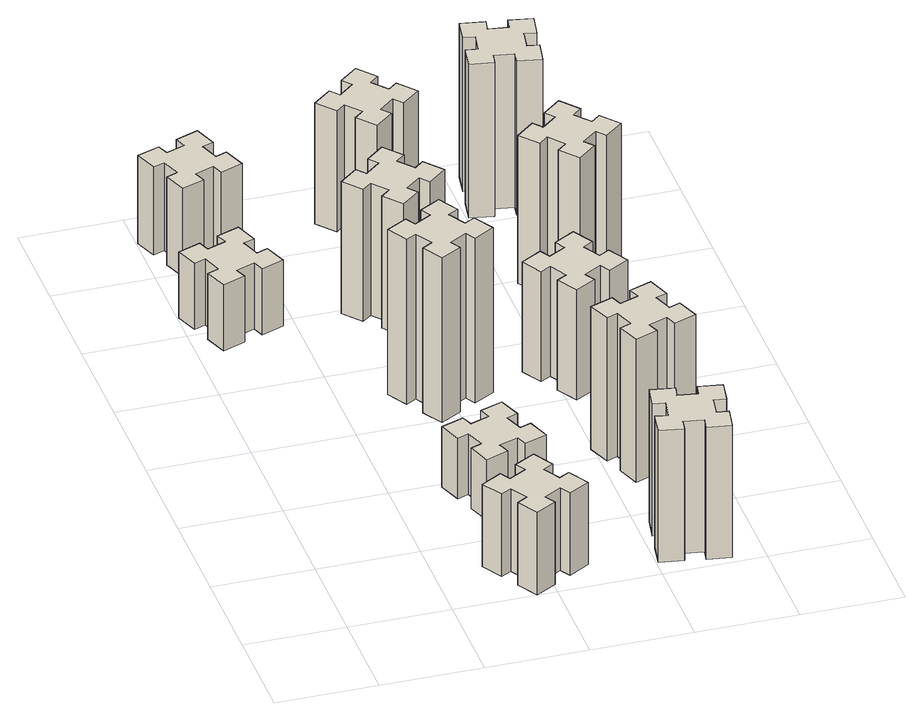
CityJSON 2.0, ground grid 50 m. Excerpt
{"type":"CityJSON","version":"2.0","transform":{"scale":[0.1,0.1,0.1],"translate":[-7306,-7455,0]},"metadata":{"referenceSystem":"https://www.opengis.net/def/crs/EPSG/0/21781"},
"CityObjects":{
"building1":{"type":"Building","attributes":{"class":"1000","function":"1000","usage":"1000","yearOfConstruction":2016,"roofType":"1000","measuredHeight":36,"storeysAboveGround":30,"storeysBelowGround":0},"geometry":[{"type":"Solid","lod":"1","boundaries":[[[[0,1,2,3,4,5,6,7,8,9,10,11,12,13,14,15,16,17,18,19]],[[17,16,20,21]],[[16,15,22,20]],[[15,14,23,22]],[[14,13,24,23]],[[13,12,25,24]],[[12,11,26,25]],[[11,10,27,26]],[[10,9,28,27]],[[9,8,29,28]],[[8,7,30,29]],[[7,6,31,30]],[[6,5,32,31]],[[5,4,33,32]],[[4,3,34,33]],[[3,2,35,34]],[[2,1,36,35]],[[1,0,37,36]],[[0,19,38,37]],[[19,18,39,38]],[[18,17,21,39]],[[24,25,26,27,28,29,30,31,32,33,34,35,36,37,38,39,21,20,22,23]]]]}]},
"building2":{"type":"Building","attributes":{"class":"1000","function":"1000","usage":"1000","yearOfConstruction":2016,"roofType":"1000","measuredHeight":45,"storeysAboveGround":30,"storeysBelowGround":0},"geometry":[{"type":"Solid","lod":"1","boundaries":[[[[40,41,42,43,44,45,46,47,48,49,50,51,52,53,54,55,56,57,58,59]],[[57,56,60,61]],[[56,55,62,60]],[[55,54,63,62]],[[54,53,64,63]],[[53,52,65,64]],[[52,51,66,65]],[[51,50,67,66]],[[50,49,68,67]],[[49,48,69,68]],[[48,47,70,69]],[[47,46,71,70]],[[46,45,72,71]],[[45,44,73,72]],[[44,43,74,73]],[[43,42,75,74]],[[42,41,76,75]],[[41,40,77,76]],[[40,59,78,77]],[[59,58,79,78]],[[58,57,61,79]],[[64,65,66,67,68,69,70,71,72,73,74,75,76,77,78,79,61,60,62,63]]]]}]},
"building3":{"type":"Building","attributes":{"class":"1000","function":"1000","usage":"1000","yearOfConstruction":2016,"roofType":"1000","measuredHeight":48,"storeysAboveGround":30,"storeysBelowGround":0},"geometry":[{"type":"Solid","lod":"1","boundaries":[[[[80,81,82,83,84,85,86,87,88,89,90,91,92,93,94,95,96,97,98,99]],[[97,96,100,101]],[[96,95,102,100]],[[95,94,103,102]],[[94,93,104,103]],[[93,92,105,104]],[[92,91,106,105]],[[91,90,107,106]],[[90,89,108,107]],[[89,88,109,108]],[[88,87,110,109]],[[87,86,111,110]],[[86,85,112,111]],[[85,84,113,112]],[[84,83,114,113]],[[83,82,115,114]],[[82,81,116,115]],[[81,80,117,116]],[[80,99,118,117]],[[99,98,119,118]],[[98,97,101,119]],[[104,105,106,107,108,109,110,111,112,113,114,115,116,117,118,119,101,100,102,103]]]]}]},
"building4":{"type":"Building","attributes":{"class":"1000","function":"1000","usage":"1000","yearOfConstruction":2016,"roofType":"1000","measuredHeight":33,"storeysAboveGround":30,"storeysBelowGround":0},"geometry":[{"type":"Solid","lod":"1","boundaries":[[[[120,121,122,123,124,125,126,127,128,129,130,131,132,133,134,135,136,137,138,139]],[[137,136,140,141]],[[136,135,142,140]],[[135,134,143,142]],[[134,133,144,143]],[[133,132,145,144]],[[132,131,146,145]],[[131,130,147,146]],[[130,129,148,147]],[[129,128,149,148]],[[128,127,150,149]],[[127,126,151,150]],[[126,125,152,151]],[[125,124,153,152]],[[124,123,154,153]],[[123,122,155,154]],[[122,121,156,155]],[[121,120,157,156]],[[120,139,158,157]],[[139,138,159,158]],[[138,137,141,159]],[[144,145,146,147,148,149,150,151,152,153,154,155,156,157,158,159,141,140,142,143]]]]}]},
"building5":{"type":"Building","attributes":{"class":"1000","function":"1000","usage":"1000","yearOfConstruction":2016,"roofType":"1000","measuredHeight":90,"storeysAboveGround":30,"storeysBelowGround":0},"geometry":[{"type":"Solid","lod":"1","boundaries":[[[[160,161,162,163,164,165,166,167,168,169,170,171,172,173,174,175,176,177,178,179]],[[177,176,180,181]],[[176,175,182,180]],[[175,174,183,182]],[[174,173,184,183]],[[173,172,185,184]],[[172,171,186,185]],[[171,170,187,186]],[[170,169,188,187]],[[169,168,189,188]],[[168,167,190,189]],[[167,166,191,190]],[[166,165,192,191]],[[165,164,193,192]],[[164,163,194,193]],[[163,162,195,194]],[[162,161,196,195]],[[161,160,197,196]],[[160,179,198,197]],[[179,178,199,198]],[[178,177,181,199]],[[184,185,186,187,188,189,190,191,192,193,194,195,196,197,198,199,181,180,182,183]]]]}]},
"building6":{"type":"Building","attributes":{"class":"1000","function":"1000","usage":"1000","yearOfConstruction":2016,"roofType":"1000","measuredHeight":72,"storeysAboveGround":30,"storeysBelowGround":0},"geometry":[{"type":"Solid","lod":"1","boundaries":[[[[200,201,202,203,204,205,206,207,208,209,210,211,212,213,214,215,216,217,218,219]],[[217,216,220,221]],[[216,215,222,220]],[[215,214,223,222]],[[214,213,224,223]],[[213,212,225,224]],[[212,211,226,225]],[[211,210,227,226]],[[210,209,228,227]],[[209,208,229,228]],[[208,207,230,229]],[[207,206,231,230]],[[206,205,232,231]],[[205,204,233,232]],[[204,203,234,233]],[[203,202,235,234]],[[202,201,236,235]],[[201,200,237,236]],[[200,219,238,237]],[[219,218,239,238]],[[218,217,221,239]],[[224,225,226,227,228,229,230,231,232,233,234,235,236,237,238,239,221,220,222,223]]]]}]},
"building7":{"type":"Building","attributes":{"class":"1000","function":"1000","usage":"1000","yearOfConstruction":2016,"roofType":"1000","measuredHeight":72,"storeysAboveGround":30,"storeysBelowGround":0},"geometry":[{"type":"Solid","lod":"1","boundaries":[[[[240,241,242,243,244,245,246,247,248,249,250,251,252,253,254,255,256,257,258,259]],[[257,256,260,261]],[[256,255,262,260]],[[255,254,263,262]],[[254,253,264,263]],[[253,252,265,264]],[[252,251,266,265]],[[251,250,267,266]],[[250,249,268,267]],[[249,248,269,268]],[[248,247,270,269]],[[247,246,271,270]],[[246,245,272,271]],[[245,244,273,272]],[[244,243,274,273]],[[243,242,275,274]],[[242,241,276,275]],[[241,240,277,276]],[[240,259,278,277]],[[259,258,279,278]],[[258,257,261,279]],[[264,265,266,267,268,269,270,271,272,273,274,275,276,277,278,279,261,260,262,263]]]]}]},
"building8":{"type":"Building","attributes":{"class":"1000","function":"1000","usage":"1000","yearOfConstruction":2016,"roofType":"1000","measuredHeight":78,"storeysAboveGround":30,"storeysBelowGround":0},"geometry":[{"type":"Solid","lod":"1","boundaries":[[[[280,281,282,283,284,285,286,287,288,289,290,291,292,293,294,295,296,297,298,299]],[[297,296,300,301]],[[296,295,302,300]],[[295,294,303,302]],[[294,293,304,303]],[[293,292,305,304]],[[292,291,306,305]],[[291,290,307,306]],[[290,289,308,307]],[[289,288,309,308]],[[288,287,310,309]],[[287,286,311,310]],[[286,285,312,311]],[[285,284,313,312]],[[284,283,314,313]],[[283,282,315,314]],[[282,281,316,315]],[[281,280,317,316]],[[280,299,318,317]],[[299,298,319,318]],[[298,297,301,319]],[[304,305,306,307,308,309,310,311,312,313,314,315,316,317,318,319,301,300,302,303]]]]}]},
"building9":{"type":"Building","attributes":{"class":"1000","function":"1000","usage":"1000","yearOfConstruction":2016,"roofType":"1000","measuredHeight":66,"storeysAboveGround":30,"storeysBelowGround":0},"geometry":[{"type":"Solid","lod":"1","boundaries":[[[[320,321,322,323,324,325,326,327,328,329,330,331,332,333,334,335,336,337,338,339]],[[337,336,340,341]],[[336,335,342,340]],[[335,334,343,342]],[[334,333,344,343]],[[333,332,345,344]],[[332,331,346,345]],[[331,330,347,346]],[[330,329,348,347]],[[329,328,349,348]],[[328,327,350,349]],[[327,326,351,350]],[[326,325,352,351]],[[325,324,353,352]],[[324,323,354,353]],[[323,322,355,354]],[[322,321,356,355]],[[321,320,357,356]],[[320,339,358,357]],[[339,338,359,358]],[[338,337,341,359]],[[344,345,346,347,348,349,350,351,352,353,354,355,356,357,358,359,341,340,342,343]]]]}]},
"building10":{"type":"Building","attributes":{"class":"1000","function":"1000","usage":"1000","yearOfConstruction":2016,"roofType":"1000","measuredHeight":60,"storeysAboveGround":30,"storeysBelowGround":0},"geometry":[{"type":"Solid","lod":"1","boundaries":[[[[360,361,362,363,364,365,366,367,368,369,370,371,372,373,374,375,376,377,378,379]],[[377,376,380,381]],[[376,375,382,380]],[[375,374,383,382]],[[374,373,384,383]],[[373,372,385,384]],[[372,371,386,385]],[[371,370,387,386]],[[370,369,388,387]],[[369,368,389,388]],[[368,367,390,389]],[[367,366,391,390]],[[366,365,392,391]],[[365,364,393,392]],[[364,363,394,393]],[[363,362,395,394]],[[362,361,396,395]],[[361,360,397,396]],[[360,379,398,397]],[[379,378,399,398]],[[378,377,381,399]],[[384,385,386,387,388,389,390,391,392,393,394,395,396,397,398,399,381,380,382,383]]]]}]},
"building11":{"type":"Building","attributes":{"class":"1000","function":"1000","usage":"1000","yearOfConstruction":2016,"roofType":"1000","measuredHeight":81,"storeysAboveGround":30,"storeysBelowGround":0},"geometry":[{"type":"Solid","lod":"1","boundaries":[[[[400,401,402,403,404,405,406,407,408,409,410,411,412,413,414,415,416,417,418,419]],[[417,416,420,421]],[[416,415,422,420]],[[415,414,423,422]],[[414,413,424,423]],[[413,412,425,424]],[[412,411,426,425]],[[411,410,427,426]],[[410,409,428,427]],[[409,408,429,428]],[[408,407,430,429]],[[407,406,431,430]],[[406,405,432,431]],[[405,404,433,432]],[[404,403,434,433]],[[403,402,435,434]],[[402,401,436,435]],[[401,400,437,436]],[[400,419,438,437]],[[419,418,439,438]],[[418,417,421,439]],[[424,425,426,427,428,429,430,431,432,433,434,435,436,437,438,439,421,420,422,423]]]]}]},
"building12":{"type":"Building","attributes":{"class":"1000","function":"1000","usage":"1000","yearOfConstruction":2016,"roofType":"1000","measuredHeight":84,"storeysAboveGround":30,"storeysBelowGround":0},"geometry":[{"type":"Solid","lod":"1","boundaries":[[[[440,441,442,443,444,445,446,447,448,449,450,451,452,453,454,455,456,457,458,459]],[[457,456,460,461]],[[456,455,462,460]],[[455,454,463,462]],[[454,453,464,463]],[[453,452,465,464]],[[452,451,466,465]],[[451,450,467,466]],[[450,449,468,467]],[[449,448,469,468]],[[448,447,470,469]],[[447,446,471,470]],[[446,445,472,471]],[[445,444,473,472]],[[444,443,474,473]],[[443,442,475,474]],[[442,441,476,475]],[[441,440,477,476]],[[440,459,478,477]],[[459,458,479,478]],[[458,457,461,479]],[[464,465,466,467,468,469,470,471,472,473,474,475,476,477,478,479,461,460,462,463]]]]}]}
},
"vertices":[
[105,2565,0],[139,2471,0],[83,2450,0],[124,2337,0],[237,2379,0],[216,2435,0],[310,2469,0],[330,2413,0],[443,2454,0],[402,2567,0],[346,2546,0],[312,2640,0],[368,2660,0],[327,2773,0],[214,2732,0],[235,2676,0],[141,2642,0],[120,2698,0],[7,2657,0],[49,2544,0],[141,2642,360],[120,2698,360],[235,2676,360],[214,2732,360],[327,2773,360],[368,2660,360],[312,2640,360],[346,2546,360],[402,2567,360],[443,2454,360],[330,2413,360],[310,2469,360],[216,2435,360],[237,2379,360],[124,2337,360],[83,2450,360],[139,2471,360],[105,2565,360],[49,2544,360],[7,2657,360],
[845,224,0],[895,137,0],[843,107,0],[903,3,0],[1007,63,0],[977,115,0],[1064,165,0],[1094,113,0],[1198,173,0],[1138,277,0],[1086,247,0],[1036,334,0],[1088,364,0],[1028,468,0],[924,408,0],[954,356,0],[867,306,0],[837,358,0],[733,298,0],[793,194,0],[867,306,450],[837,358,450],[954,356,450],[924,408,450],[1028,468,450],[1088,364,450],[1036,334,450],[1086,247,450],[1138,277,450],[1198,173,450],[1094,113,450],[1064,165,450],[977,115,450],[1007,63,450],[903,3,450],[843,107,450],[895,137,450],[845,224,450],[793,194,450],[733,298,450],
[216,3075,0],[310,3109,0],[330,3053,0],[443,3094,0],[402,3207,0],[346,3186,0],[312,3280,0],[368,3300,0],[327,3413,0],[214,3372,0],[235,3316,0],[141,3282,0],[120,3338,0],[7,3297,0],[49,3184,0],[105,3205,0],[139,3111,0],[83,3090,0],[124,2977,0],[237,3019,0],[139,3111,480],[83,3090,480],[105,3205,480],[49,3184,480],[7,3297,480],[120,3338,480],[141,3282,480],[235,3316,480],[214,3372,480],[327,3413,480],[368,3300,480],[312,3280,480],[346,3186,480],[402,3207,480],[443,3094,480],[330,3053,480],[310,3109,480],[216,3075,480],[237,3019,480],[124,2977,480],
[1086,866,0],[1052,960,0],[1108,980,0],[1067,1093,0],[954,1052,0],[975,996,0],[881,962,0],[860,1018,0],[747,977,0],[789,864,0],[845,885,0],[879,791,0],[823,770,0],[864,657,0],[977,699,0],[956,755,0],[1050,789,0],[1070,733,0],[1183,774,0],[1142,887,0],[1050,789,330],[1070,733,330],[956,755,330],[977,699,330],[864,657,330],[823,770,330],[879,791,330],[845,885,330],[789,864,330],[747,977,330],[860,1018,330],[881,962,330],[975,996,330],[954,1052,330],[1067,1093,330],[1108,980,330],[1052,960,330],[1086,866,330],[1142,887,330],[1183,774,330],
[977,1595,0],[1064,1645,0],[1094,1593,0],[1198,1653,0],[1138,1757,0],[1086,1727,0],[1036,1814,0],[1088,1844,0],[1028,1948,0],[924,1888,0],[954,1836,0],[867,1786,0],[837,1838,0],[733,1778,0],[793,1674,0],[845,1704,0],[895,1617,0],[843,1587,0],[903,1483,0],[1007,1543,0],[895,1617,900],[843,1587,900],[845,1704,900],[793,1674,900],[733,1778,900],[837,1838,900],[867,1786,900],[954,1836,900],[924,1888,900],[1028,1948,900],[1088,1844,900],[1036,1814,900],[1086,1727,900],[1138,1757,900],[1198,1653,900],[1094,1593,900],[1064,1645,900],[977,1595,900],[1007,1543,900],[903,1483,900],
[933,2572,0],[856,2507,0],[818,2553,0],[726,2476,0],[803,2384,0],[849,2423,0],[913,2346,0],[867,2308,0],[944,2216,0],[1036,2293,0],[998,2339,0],[1074,2403,0],[1113,2357,0],[1205,2434,0],[1128,2526,0],[1082,2488,0],[1017,2564,0],[1063,2603,0],[986,2695,0],[894,2618,0],[1017,2564,720],[1063,2603,720],[1082,2488,720],[1128,2526,720],[1205,2434,720],[1113,2357,720],[1074,2403,720],[998,2339,720],[1036,2293,720],[944,2216,720],[867,2308,720],[913,2346,720],[849,2423,720],[803,2384,720],[726,2476,720],[818,2553,720],[856,2507,720],[933,2572,720],[894,2618,720],[986,2695,720],
[1805,167,0],[1822,265,0],[1881,255,0],[1902,373,0],[1784,394,0],[1774,335,0],[1675,352,0],[1686,411,0],[1567,432,0],[1547,314,0],[1606,304,0],[1588,205,0],[1529,216,0],[1508,97,0],[1627,77,0],[1637,136,0],[1735,118,0],[1725,59,0],[1843,38,0],[1864,157,0],[1735,118,720],[1725,59,720],[1637,136,720],[1627,77,720],[1508,97,720],[1529,216,720],[1588,205,720],[1606,304,720],[1547,314,720],[1567,432,720],[1686,411,720],[1675,352,720],[1774,335,720],[1784,394,720],[1902,373,720],[1881,255,720],[1822,265,720],[1805,167,720],[1864,157,720],[1843,38,720],
[1585,985,0],[1619,891,0],[1563,870,0],[1604,757,0],[1717,799,0],[1696,855,0],[1790,889,0],[1810,833,0],[1923,874,0],[1882,987,0],[1826,966,0],[1792,1060,0],[1848,1080,0],[1807,1193,0],[1694,1152,0],[1715,1096,0],[1621,1062,0],[1600,1118,0],[1487,1077,0],[1529,964,0],[1621,1062,780],[1600,1118,780],[1715,1096,780],[1694,1152,780],[1807,1193,780],[1848,1080,780],[1792,1060,780],[1826,966,780],[1882,987,780],[1923,874,780],[1810,833,780],[1790,889,780],[1696,855,780],[1717,799,780],[1604,757,780],[1563,870,780],[1619,891,780],[1585,985,780],[1529,964,780],[1487,1077,780],
[1182,3228,0],[1117,3304,0],[1163,3343,0],[1086,3435,0],[994,3358,0],[1033,3312,0],[956,3247,0],[918,3293,0],[826,3216,0],[903,3124,0],[949,3163,0],[1013,3086,0],[967,3048,0],[1044,2956,0],[1136,3033,0],[1098,3079,0],[1174,3143,0],[1213,3097,0],[1305,3174,0],[1228,3266,0],[1174,3143,660],[1213,3097,660],[1098,3079,660],[1136,3033,660],[1044,2956,660],[967,3048,660],[1013,3086,660],[949,3163,660],[903,3124,660],[826,3216,660],[918,3293,660],[956,3247,660],[1033,3312,660],[994,3358,660],[1086,3435,660],[1163,3343,660],[1117,3304,660],[1182,3228,660],[1228,3266,660],[1305,3174,660],
[1594,1836,0],[1507,1786,0],[1477,1838,0],[1373,1778,0],[1433,1674,0],[1485,1704,0],[1535,1617,0],[1483,1587,0],[1543,1483,0],[1647,1543,0],[1617,1595,0],[1704,1645,0],[1734,1593,0],[1838,1653,0],[1778,1757,0],[1726,1727,0],[1676,1814,0],[1728,1844,0],[1668,1948,0],[1564,1888,0],[1676,1814,600],[1728,1844,600],[1726,1727,600],[1778,1757,600],[1838,1653,600],[1734,1593,600],[1704,1645,600],[1617,1595,600],[1647,1543,600],[1543,1483,600],[1483,1587,600],[1535,1617,600],[1485,1704,600],[1433,1674,600],[1373,1778,600],[1477,1838,600],[1507,1786,600],[1594,1836,600],[1564,1888,600],[1668,1948,600],
[1773,2572,0],[1696,2507,0],[1658,2553,0],[1566,2476,0],[1643,2384,0],[1689,2423,0],[1753,2346,0],[1707,2308,0],[1784,2216,0],[1876,2293,0],[1838,2339,0],[1914,2403,0],[1953,2357,0],[2045,2434,0],[1968,2526,0],[1922,2488,0],[1857,2564,0],[1903,2603,0],[1826,2695,0],[1734,2618,0],[1857,2564,810],[1903,2603,810],[1922,2488,810],[1968,2526,810],[2045,2434,810],[1953,2357,810],[1914,2403,810],[1838,2339,810],[1876,2293,810],[1784,2216,810],[1707,2308,810],[1753,2346,810],[1689,2423,810],[1643,2384,810],[1566,2476,810],[1658,2553,810],[1696,2507,810],[1773,2572,810],[1734,2618,810],[1826,2695,810],
[1774,3295,0],[1675,3312,0],[1686,3371,0],[1567,3392,0],[1547,3274,0],[1606,3264,0],[1588,3165,0],[1529,3176,0],[1508,3057,0],[1627,3037,0],[1637,3096,0],[1735,3078,0],[1725,3019,0],[1843,2998,0],[1864,3117,0],[1805,3127,0],[1822,3225,0],[1881,3215,0],[1902,3333,0],[1784,3354,0],[1822,3225,840],[1881,3215,840],[1805,3127,840],[1864,3117,840],[1843,2998,840],[1725,3019,840],[1735,3078,840],[1637,3096,840],[1627,3037,840],[1508,3057,840],[1529,3176,840],[1588,3165,840],[1606,3264,840],[1547,3274,840],[1567,3392,840],[1686,3371,840],[1675,3312,840],[1774,3295,840],[1784,3354,840],[1902,3333,840]
]}
